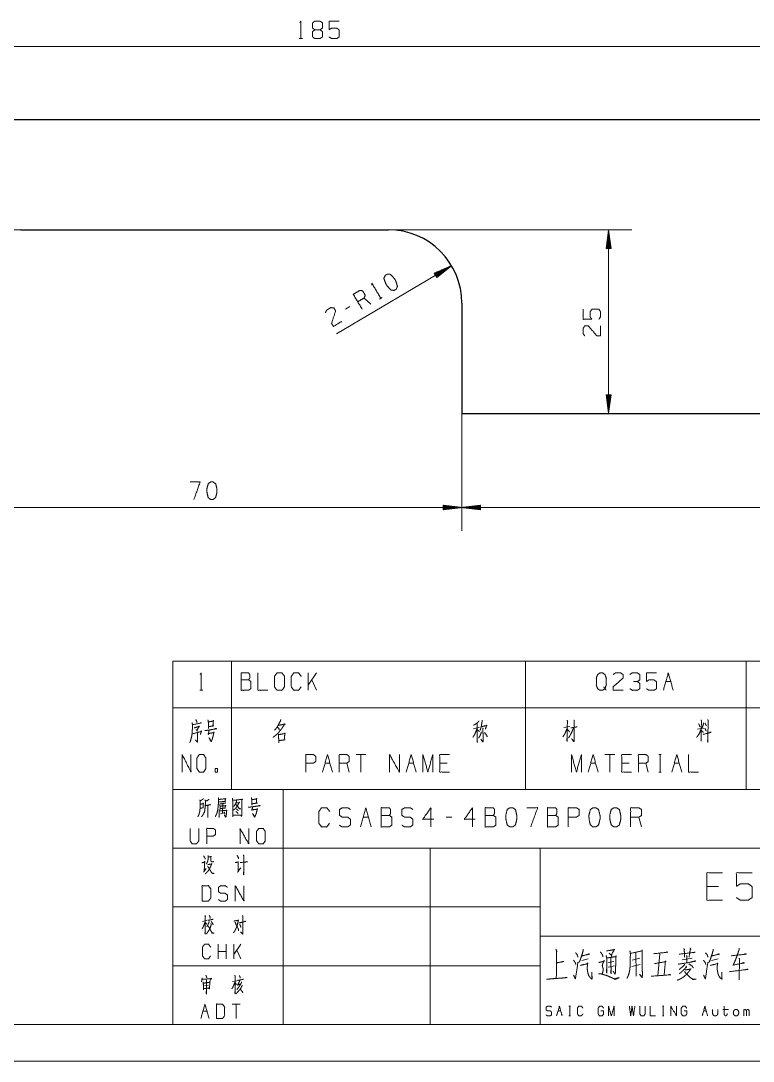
# Model space of a CAD drawing. Header units: millimetres. Extents: x 0 to 420, y 0 to 297.
# Drawn here: x 214.3 to 314, y 0 to 141.6 of the extents above; entities that cross this region are included whole.
import ezdxf

# ---------------------------------------------------------------- set-up
doc = ezdxf.new("R2010")
doc.units = ezdxf.units.MM
doc.layers.add('1', color=7, linetype='Continuous', true_color=0xffffff)

msp = doc.modelspace()

# ---------------------------------------------------------------- linework, layer by layer
at = {"layer": '1', "color": 95, "linetype": 'Continuous', "lineweight": 18}
for p, q in [((252.21, 139.19), (252.63, 139.19)), ((261.93, 103.02), (261.03, 103.88)), ((263.13, 103.73), (263.49, 103.95)), ((259.07, 102.72), (258.49, 102.38)), ((235, 54.46), (243, 54.46)), ((235, 54.46), (235, 48.11)), ((243, 54.46), (243, 48.11)), ((243, 54.46), (283, 54.46)), ((283, 54.46), (283, 48.11)), ((283, 54.46), (313, 54.46)), ((313, 54.46), (313, 48.11)), ((313, 54.46), (338, 54.46)), ((254.57, 52.85), (253.41, 51.2)), ((253.41, 50.48), (253.41, 52.85)), ((254.57, 50.48), (253.9, 51.9)), ((302.09, 51.68), (302.76, 51.68)), ((238.67, 50.48), (239.09, 50.48)), ((235, 48.11), (243, 48.11)), ((235, 48.11), (235, 37)), ((243, 48.11), (243, 37)), ((243, 48.11), (283, 48.11)), ((283, 48.11), (283, 37)), ((283, 48.11), (313, 48.11)), ((313, 48.11), (313, 37)), ((313, 48.11), (338, 48.11)), ((275.91, 45.23), (276.73, 45.45)), ((288.21, 45.4), (289.01, 45.55)), ((306.41, 45.2), (307.27, 45.33)), ((261.28, 41.74), (259.94, 41.74)), ((260.61, 41.74), (260.61, 39.36)), ((295.14, 41.74), (293.8, 41.74)), ((294.47, 41.74), (294.47, 39.36)), ((301.12, 41.74), (301.46, 41.74)), ((301.3, 41.74), (301.3, 39.36)), ((255.72, 40.56), (256.39, 40.56)), ((259, 39.36), (258.67, 40.56)), ((267.1, 40.56), (267.77, 40.56)), ((272.33, 40.56), (271.32, 40.56)), ((291.86, 40.56), (292.53, 40.56)), ((297.08, 40.56), (296.08, 40.56)), ((299.7, 39.36), (299.36, 40.56)), ((303.24, 40.56), (303.91, 40.56)), ((301.12, 39.36), (301.46, 39.36)), ((235, 37), (243, 37)), ((243, 37), (283, 37)), ((283, 37), (313, 37)), ((313, 37), (338, 37)), ((241.79, 35.05), (241.78, 33.74)), ((241.5, 33.66), (242.04, 33.81)), ((260.9, 33.21), (261.64, 33.21)), ((272.95, 33.21), (272.21, 33.21)), ((298.78, 31.88), (298.41, 33.21)), ((309.27, 23.8), (307.68, 23.8)), ((239.62, 19.15), (239.06, 19.01)), ((239.43, 18.9), (239.63, 18.63)), ((241.17, 13.94), (241.17, 15.91)), ((242.28, 13.94), (242.28, 15.91)), ((244.25, 15.91), (243.29, 14.54)), ((243.29, 13.94), (243.29, 15.91)), ((242.28, 14.94), (241.17, 14.94)), ((244.25, 13.94), (243.7, 15.12)), ((301.25, 14.63), (300.98, 11.62)), ((290.64, 13.69), (291.54, 13.94)), ((294.25, 13.42), (295.03, 13.59)), ((294.25, 12.8), (295.08, 13)), ((297.47, 12.9), (298.59, 13.18)), ((298.54, 14.01), (297.49, 13.73)), ((304.3, 13.8), (305.66, 14.04)), ((308.32, 13.69), (309.22, 13.94)), ((239.32, 10.28), (239.85, 10.36)), ((243.7, 10.96), (243.12, 10.84)), ((243.49, 10.67), (243.68, 10.43)), ((244.18, 7.77), (243.07, 7.77)), ((243.62, 7.77), (243.62, 5.8)), ((288.91, 7.48), (289.1, 7.48)), ((289.01, 7.48), (289.01, 6.17)), ((301.64, 7.48), (301.83, 7.48)), ((301.74, 7.48), (301.74, 6.17)), ((239.1, 6.79), (239.66, 6.79)), ((287.41, 6.84), (287.78, 6.84)), ((288.91, 6.17), (289.1, 6.17)), ((301.64, 6.17), (301.83, 6.17)), ((307.21, 6.84), (307.58, 6.84)), ((309.85, 7.04), (310.59, 7.04)), ((312.68, 6.17), (312.68, 7.04))]:
    msp.add_line(p, q, dxfattribs=at)
at = {"layer": '1', "color": 13, "linetype": 'Continuous', "lineweight": 18}
for p, q in [((347.33, 138.1), (162.33, 138.1)), ((264.33, 113.17), (297.47, 113.17)), ((294.29, 113.17), (293.96, 110.63)), ((294.17, 110.63), (294.17, 112.21)), ((294.22, 110.63), (294.22, 112.59)), ((294.27, 110.63), (294.27, 112.98)), ((294.63, 110.63), (294.29, 113.17)), ((294.29, 113.17), (294.29, 88.17)), ((294.32, 110.63), (294.32, 112.98)), ((294.37, 110.63), (294.37, 112.59)), ((294.42, 110.63), (294.42, 112.21)), ((293.96, 110.63), (293.96, 110.67)), ((293.96, 110.63), (293.96, 110.67)), ((293.96, 110.63), (294.63, 110.63)), ((294.01, 110.63), (294.01, 111.05)), ((294.07, 110.63), (294.07, 111.44)), ((294.12, 110.63), (294.12, 111.82)), ((294.47, 110.63), (294.47, 111.82)), ((294.52, 110.63), (294.52, 111.44)), ((294.57, 110.63), (294.57, 111.05)), ((294.62, 110.63), (294.62, 110.67)), ((294.62, 110.63), (294.62, 110.67)), ((272.93, 108.27), (257.26, 98.99)), ((272.93, 108.27), (270.57, 107.26)), ((270.65, 107.13), (271.68, 107.74)), ((270.68, 107.09), (272.03, 107.89)), ((270.71, 107.04), (272.39, 108.04)), ((270.73, 107), (272.75, 108.2)), ((270.76, 106.95), (272.78, 108.15)), ((270.78, 106.91), (272.47, 107.91)), ((270.81, 106.87), (272.16, 107.67)), ((270.91, 106.69), (272.93, 108.27)), ((270.57, 107.26), (270.91, 106.69)), ((270.58, 107.26), (270.6, 107.28)), ((270.58, 107.26), (270.6, 107.28)), ((270.6, 107.22), (270.96, 107.43)), ((270.63, 107.17), (271.32, 107.58)), ((270.83, 106.82), (271.86, 107.43)), ((270.86, 106.78), (271.55, 107.19)), ((270.89, 106.74), (271.25, 106.95)), ((270.91, 106.69), (270.94, 106.71)), ((270.91, 106.69), (270.94, 106.71)), ((293.96, 90.71), (293.96, 90.68)), ((293.96, 90.71), (293.96, 90.68)), ((293.96, 90.71), (294.29, 88.17)), ((294.63, 90.71), (293.96, 90.71)), ((294.01, 90.71), (294.01, 90.3)), ((294.07, 90.71), (294.07, 89.91)), ((294.12, 90.71), (294.12, 89.52)), ((294.17, 90.71), (294.17, 89.14)), ((294.22, 90.71), (294.22, 88.75)), ((294.27, 90.71), (294.27, 88.37)), ((294.29, 88.17), (294.63, 90.71)), ((294.32, 90.71), (294.32, 88.37)), ((294.37, 90.71), (294.37, 88.75)), ((294.42, 90.71), (294.42, 89.14)), ((294.47, 90.71), (294.47, 89.52)), ((294.52, 90.71), (294.52, 89.91)), ((294.57, 90.71), (294.57, 90.3)), ((294.62, 90.71), (294.62, 90.68)), ((294.62, 90.71), (294.62, 90.68)), ((274.33, 88.17), (274.33, 72.19)), ((274.33, 88.17), (274.33, 72.19)), ((274.33, 75.37), (204.33, 75.37)), ((271.79, 75.7), (271.82, 75.7)), ((271.79, 75.7), (271.82, 75.7)), ((271.79, 75.7), (271.79, 75.03)), ((274.33, 75.37), (271.79, 75.7)), ((271.79, 75.65), (272.2, 75.65)), ((271.79, 75.6), (272.59, 75.6)), ((271.79, 75.55), (272.98, 75.55)), ((271.79, 75.5), (273.36, 75.5)), ((271.79, 75.45), (273.75, 75.45)), ((271.79, 75.39), (274.13, 75.39)), ((271.79, 75.03), (274.33, 75.37)), ((271.79, 75.34), (274.13, 75.34)), ((271.79, 75.29), (273.75, 75.29)), ((271.79, 75.24), (273.36, 75.24)), ((271.79, 75.19), (272.98, 75.19)), ((271.79, 75.14), (272.59, 75.14)), ((271.79, 75.09), (272.2, 75.09)), ((276.87, 75.7), (274.33, 75.37)), ((274.33, 75.37), (276.87, 75.03)), ((362.33, 75.37), (274.33, 75.37)), ((276.87, 75.39), (274.52, 75.39)), ((276.87, 75.34), (274.52, 75.34)), ((276.87, 75.45), (274.91, 75.45)), ((276.87, 75.29), (274.91, 75.29)), ((276.87, 75.5), (275.29, 75.5)), ((276.87, 75.24), (275.29, 75.24)), ((276.87, 75.55), (275.68, 75.55)), ((276.87, 75.19), (275.68, 75.19)), ((276.87, 75.6), (276.06, 75.6)), ((276.87, 75.14), (276.06, 75.14)), ((276.87, 75.65), (276.45, 75.65)), ((276.87, 75.09), (276.45, 75.09)), ((276.87, 75.7), (276.83, 75.7)), ((276.87, 75.7), (276.83, 75.7)), ((276.87, 75.03), (276.87, 75.7)), ((271.79, 75.04), (271.82, 75.04)), ((271.79, 75.04), (271.82, 75.04)), ((276.87, 75.04), (276.83, 75.04)), ((276.87, 75.04), (276.83, 75.04))]:
    msp.add_line(p, q, dxfattribs=at)
at = {"layer": '1', "color": 30, "linetype": 'Continuous', "lineweight": 25}
for p, q in [((149.88, 128.17), (362.33, 128.17)), ((214.33, 113.17), (264.33, 113.17)), ((274.33, 103.17), (274.33, 88.17)), ((274.33, 88.17), (362.33, 88.17))]:
    msp.add_line(p, q, dxfattribs=at)
at = {"layer": '1', "color": 132, "linetype": 'Continuous', "lineweight": 18}
for p, q in [((235, 37), (235, 5)), ((235, 37), (415, 37)), ((250, 37), (250, 5)), ((235, 29), (415, 29)), ((270, 29), (270, 5)), ((285, 29), (285, 5)), ((235, 21), (285, 21)), ((285, 17), (394, 17)), ((235, 13), (285, 13)), ((25, 5), (415, 5)), ((235, 5), (415, 5)), ((0, 0), (420, 0))]:
    msp.add_line(p, q, dxfattribs=at)
at = {"layer": '1', "color": 30, "linetype": 'Continuous', "lineweight": 25}
for centre, start, end in [((214.33, 103.17), 90, 180), ((264.33, 103.17), 0, 90)]:
    msp.add_arc(centre, 10, start, end, dxfattribs=at)
at = {"layer": '1', "color": 95, "linetype": 'Continuous', "lineweight": 18}
for points, knots in [([(252.28, 141.37), (252.42, 141.57), (252.42, 139.19)], [0, 0, 0.09349, 1, 1]), ([(254.34, 140.39), (254.02, 140.62), (254.02, 141.34), (254.34, 141.57), (255.03, 141.57), (255.37, 141.34), (255.37, 140.62), (255.03, 140.39), (254.34, 140.39), (254.01, 140.14), (254.01, 139.44), (254.34, 139.19), (255.03, 139.19), (255.37, 139.42), (255.37, 140.14), (255.03, 140.39)], [0, 0, 0.047573, 0.136085, 0.183657, 0.267813, 0.317164, 0.405676, 0.455028, 0.539184, 0.590295, 0.675755, 0.726867, 0.811023, 0.860374, 0.948887, 1, 1]), ([(256.28, 139.42), (256.62, 139.19), (257.31, 139.19), (257.64, 139.42), (257.64, 140.37), (257.31, 140.62), (256.62, 140.62), (256.28, 140.39), (256.28, 141.57), (257.64, 141.57)], [0, 0, 0.062226, 0.168344, 0.230571, 0.376816, 0.441264, 0.547382, 0.609609, 0.790491, 1, 1]), ([(265.41, 105.08), (265.57, 105.47), (265.36, 106.16), (265.12, 106.57), (264.6, 107.1), (264.2, 107.13), (263.91, 106.96), (263.73, 106.59), (263.95, 105.88), (264.21, 105.48), (264.7, 104.96), (265.12, 104.91), (265.41, 105.08)], [0, 0, 0.067526, 0.183972, 0.260586, 0.380943, 0.446142, 0.500307, 0.565505, 0.685865, 0.76253, 0.87831, 0.945837, 1, 1]), ([(260.78, 102.34), (259.56, 104.38), (260.43, 104.9), (260.83, 104.87), (261.2, 104.25), (261.03, 103.88), (260.16, 103.37)], [0, 0, 0.40095, 0.571035, 0.639278, 0.761674, 0.829915, 1, 1]), ([(262.08, 105.64), (262.1, 105.89), (263.31, 103.84)], [0, 0, 0.093488, 1, 1]), ([(255.76, 101.87), (255.92, 102.22), (256.51, 102.57), (256.92, 102.55), (257.16, 102.14), (256.6, 100.42), (256.86, 100.02), (258.01, 100.7)], [0, 0, 0.069693, 0.192977, 0.265274, 0.350225, 0.674739, 0.759751, 1, 1]), ([(292.98, 100.99), (293.2, 101.33), (293.2, 102.02), (292.98, 102.35), (292.03, 102.35), (291.78, 102.02), (291.78, 101.33), (292, 100.99), (290.83, 100.99), (290.83, 102.35)], [0, 0, 0.062228, 0.168343, 0.230571, 0.376815, 0.441266, 0.547381, 0.609609, 0.79049, 1, 1]), ([(291.05, 98.73), (290.83, 99.05), (290.83, 99.74), (291.05, 100.08), (291.53, 100.08), (292.73, 98.71), (293.2, 98.73), (293.2, 100.08)], [0, 0, 0.069692, 0.192978, 0.265274, 0.350228, 0.674739, 0.759752, 1, 1]), ([(237.88, 76.46), (238.73, 78.84), (237.39, 78.84)], [0, 0, 0.652471, 1, 1]), ([(240.49, 76.46), (240.83, 76.71), (241.01, 77.41), (241.01, 77.89), (240.83, 78.61), (240.49, 78.84), (240.16, 78.84), (239.82, 78.61), (239.64, 77.89), (239.66, 77.41), (239.82, 76.71), (240.16, 76.46), (240.49, 76.46)], [0, 0, 0.067524, 0.18397, 0.260583, 0.380943, 0.446139, 0.500306, 0.565503, 0.685862, 0.762528, 0.878309, 0.945833, 1, 1]), ([(238.74, 52.65), (238.88, 52.85), (238.88, 50.48)], [0, 0, 0.093491, 1, 1]), ([(244.3, 51.9), (244.3, 52.85), (245.31, 52.85), (245.47, 52.63), (245.47, 52.15), (245.31, 51.9), (244.3, 51.9), (244.3, 50.48), (245.29, 50.48), (245.62, 50.7), (245.62, 51.68), (245.31, 51.9)], [0, 0, 0.115917, 0.238846, 0.272468, 0.330427, 0.366584, 0.489512, 0.663388, 0.78416, 0.833484, 0.952452, 1, 1]), ([(246.58, 52.85), (246.58, 50.48), (247.92, 50.48)], [0, 0, 0.638733, 1, 1]), ([(249.19, 50.48), (249.86, 50.48), (250.2, 50.95), (250.2, 52.38), (249.86, 52.85), (249.19, 52.85), (248.83, 52.38), (248.83, 50.95), (249.19, 50.48)], [0, 0, 0.102684, 0.191619, 0.409477, 0.498411, 0.601095, 0.691619, 0.909477, 1, 1]), ([(252.45, 50.95), (252.12, 50.48), (251.46, 50.48), (251.13, 50.95), (251.13, 52.38), (251.46, 52.85), (252.14, 52.85), (252.47, 52.38)], [0, 0, 0.11457, 0.243368, 0.357935, 0.638584, 0.753151, 0.88543, 1, 1]), ([(293.65, 50.95), (293.81, 50.7), (293.48, 50.48), (293.14, 50.48), (292.8, 50.7), (292.63, 51.18), (292.63, 52.15), (292.8, 52.63), (293.14, 52.85), (293.48, 52.85), (293.81, 52.63), (293.99, 52.15), (293.99, 51.2), (293.81, 50.7), (293.99, 50.48)], [0, 0, 0.043279, 0.102317, 0.151367, 0.210407, 0.284429, 0.426831, 0.500853, 0.559894, 0.608944, 0.667982, 0.742004, 0.880755, 0.958211, 1, 1]), ([(294.92, 52.63), (295.24, 52.85), (295.93, 52.85), (296.27, 52.63), (296.27, 52.15), (294.9, 50.95), (294.92, 50.48), (296.27, 50.48)], [0, 0, 0.069691, 0.192979, 0.265274, 0.350227, 0.674741, 0.759752, 1, 1]), ([(298.21, 51.68), (298.54, 51.9), (298.54, 52.63), (298.21, 52.85), (297.52, 52.85), (297.18, 52.63)], [0, 0, 0.153872, 0.429851, 0.583723, 0.846122, 1, 1]), ([(299.46, 50.7), (299.79, 50.48), (300.48, 50.48), (300.82, 50.7), (300.82, 51.65), (300.48, 51.9), (299.79, 51.9), (299.46, 51.68), (299.46, 52.85), (300.82, 52.85)], [0, 0, 0.062229, 0.168345, 0.230571, 0.376816, 0.441264, 0.547379, 0.609609, 0.79049, 1, 1]), ([(297.2, 50.7), (297.52, 50.48), (298.21, 50.48), (298.54, 50.7), (298.54, 51.43), (298.21, 51.68), (297.69, 51.68)], [0, 0, 0.124123, 0.34369, 0.472445, 0.703376, 0.836727, 1, 1]), ([(237.64, 46.1), (237.67, 45.8), (237.67, 45.4), (237.66, 45.05), (237.63, 44.58), (237.58, 44.23), (237.45, 43.73), (237.39, 43.53), (237.34, 43.4)], [0, 0, 0.110092, 0.256085, 0.383957, 0.5577, 0.686593, 0.874746, 0.95125, 1, 1]), ([(237.69, 45.8), (238.9, 46.05), (238.83, 46.08), (238.69, 46)], [0, 0, 0.844337, 0.890571, 1, 1]), ([(237.91, 45.37), (238.63, 45.58), (238.63, 45.62), (238.28, 45.02), (238.33, 44.93), (238.18, 45.15)], [0, 0, 0.399217, 0.42587, 0.794862, 0.853779, 1, 1]), ([(238.13, 46.5), (238.24, 46.3), (238.28, 46.2), (238.3, 46.1)], [0, 0, 0.518666, 0.769903, 1, 1]), ([(239.78, 46.47), (239.84, 46.18), (239.84, 45.3), (239.84, 45.53), (240.59, 45.65), (240.47, 45.65), (240.5, 46.28), (240.51, 46.38), (240.54, 46.3), (240.43, 46.28), (239.84, 46.18)], [0, 0, 0.080215, 0.309219, 0.368106, 0.567901, 0.600755, 0.764536, 0.791028, 0.812305, 0.841788, 1, 1]), ([(249.44, 45.75), (249.5, 45.73), (250.29, 45.9), (250.24, 45.95), (250.1, 45.7), (249.94, 45.43), (249.78, 45.2), (249.6, 44.98), (249.41, 44.75), (249.2, 44.52), (248.97, 44.33), (248.79, 44.2), (248.65, 44.08)], [0, 0, 0.0171, 0.254607, 0.275861, 0.359626, 0.452276, 0.532639, 0.616084, 0.702807, 0.792986, 0.881826, 0.944957, 1, 1]), ([(249.69, 46.53), (249.67, 46.35), (249.46, 45.95), (249.34, 45.7), (249.2, 45.48), (249.02, 45.23), (248.84, 45.05)], [0, 0, 0.101776, 0.36375, 0.525156, 0.678923, 0.856077, 1, 1]), ([(249.25, 45.48), (249.28, 45.45), (249.48, 45.23), (249.5, 45.1), (249.43, 45.28)], [0, 0, 0.066034, 0.519579, 0.712126, 1, 1]), ([(276.41, 45.33), (276.3, 45), (276.18, 44.73), (276.07, 44.45), (275.97, 44.3), (275.84, 44.1)], [0, 0, 0.251918, 0.474135, 0.691328, 0.826704, 1, 1]), ([(276.66, 46.33), (276.62, 46.22), (276.39, 46.03), (276.14, 45.85), (275.93, 45.75)], [0, 0, 0.111855, 0.433099, 0.752711, 1, 1]), ([(276.41, 45.95), (276.43, 43.98), (276.44, 43.42), (276.41, 43.53), (276.43, 43.75)], [0, 0, 0.691282, 0.883884, 0.921007, 1, 1]), ([(277.11, 46.43), (277.1, 46.3), (277.01, 45.78), (276.94, 45.43), (276.81, 45)], [0, 0, 0.086568, 0.451631, 0.696475, 1, 1]), ([(277.15, 45.35), (277.24, 45.23), (277.2, 45.25), (277.22, 43.92), (277.22, 43.6), (277.2, 43.42), (276.92, 43.83), (277.2, 43.48)], [0, 0, 0.051678, 0.066292, 0.513632, 0.623346, 0.682724, 0.848097, 1, 1]), ([(276.97, 45.53), (277.77, 45.7), (277.7, 45.73), (277.54, 45.18)], [0, 0, 0.557068, 0.608359, 1, 1]), ([(288.69, 45.33), (288.51, 44.95), (288.37, 44.6), (288.23, 44.38), (288.07, 44.13)], [0, 0, 0.306151, 0.584923, 0.781175, 1, 1]), ([(288.67, 46.4), (288.69, 46.28), (288.65, 43.55), (288.62, 43.7), (288.67, 44.18)], [0, 0, 0.03624, 0.818558, 0.862798, 1, 1]), ([(289.52, 45.35), (289.38, 45), (289.2, 44.6), (289.04, 44.33), (288.94, 44.13), (288.83, 44)], [0, 0, 0.247885, 0.535064, 0.743693, 0.892347, 1, 1]), ([(289.15, 45.37), (290.01, 45.5), (289.96, 45.53), (289.86, 45.48)], [0, 0, 0.832664, 0.888443, 1, 1]), ([(289.59, 46.43), (289.61, 46.3), (289.61, 43.67), (289.59, 43.53), (289.57, 43.48), (289.27, 43.9), (289.57, 43.53)], [0, 0, 0.03191, 0.695404, 0.733579, 0.746984, 0.878542, 1, 1]), ([(306.55, 45.93), (306.67, 45.7), (306.69, 45.6), (306.69, 45.5)], [0, 0, 0.560245, 0.781808, 1, 1]), ([(306.88, 46.47), (306.92, 46.33), (306.9, 43.58), (306.87, 43.73), (306.9, 44.03)], [0, 0, 0.04586, 0.864244, 0.910105, 1, 1]), ([(307.22, 46.05), (307.22, 45.93), (306.99, 45.28)], [0, 0, 0.153484, 1, 1]), ([(307.38, 45.35), (307.48, 45.18), (307.54, 45.05), (307.56, 44.93)], [0, 0, 0.438509, 0.729472, 1, 1]), ([(307.41, 46), (307.56, 45.75), (307.57, 45.65)], [0, 0, 0.738795, 1, 1]), ([(307.8, 46.5), (307.84, 46.33), (307.8, 43.4), (307.77, 43.63), (307.8, 43.92)], [0, 0, 0.049134, 0.854185, 0.916866, 1, 1]), ([(237.77, 44.58), (238.91, 44.9), (238.9, 44.98), (238.77, 44.45)], [0, 0, 0.658858, 0.701264, 1, 1]), ([(238.35, 44.73), (238.36, 43.8), (238.36, 43.53), (238.35, 43.4), (238.07, 43.75), (238.33, 43.45)], [0, 0, 0.42491, 0.551214, 0.609076, 0.815631, 1, 1]), ([(239.35, 45.02), (239.56, 45.02), (239.96, 45.08), (240.97, 45.25), (240.86, 45.28), (240.7, 45.23)], [0, 0, 0.106701, 0.321702, 0.85493, 0.913855, 1, 1]), ([(239.95, 45.08), (239.84, 44.48), (239.81, 44.58), (240.64, 44.73), (240.59, 44.83), (240.59, 44.73), (240.5, 44.3), (240.43, 44.03), (240.36, 43.8), (240.29, 43.63), (240.25, 43.5), (240.22, 43.48), (239.93, 44.05), (240.23, 43.53)], [0, 0, 0.140876, 0.165081, 0.360229, 0.385754, 0.40885, 0.509385, 0.574531, 0.629565, 0.672502, 0.70335, 0.712616, 0.860567, 1, 1]), ([(249.34, 44.58), (249.37, 44.5), (249.41, 43.88), (249.43, 43.8), (249.43, 43.35), (249.41, 43.55), (249.41, 43.63), (250.27, 43.75), (250.17, 43.75), (250.26, 44.68), (250.29, 44.63), (250.24, 44.6), (249.39, 44.45)], [0, 0, 0.018828, 0.160989, 0.178489, 0.280681, 0.326276, 0.343309, 0.542028, 0.566109, 0.777127, 0.791032, 0.804344, 1, 1]), ([(276.43, 45.15), (276.66, 44.95), (276.71, 44.85)], [0, 0, 0.729081, 1, 1]), ([(276.99, 44.83), (276.97, 44.7), (276.78, 44.25), (276.58, 43.95)], [0, 0, 0.129621, 0.63294, 1, 1]), ([(277.4, 44.75), (277.72, 44.35), (277.77, 44.15)], [0, 0, 0.711824, 1, 1]), ([(288.71, 45.18), (288.95, 44.88), (288.97, 44.77)], [0, 0, 0.792937, 1, 1]), ([(306.87, 45.18), (306.72, 44.77), (306.57, 44.48), (306.42, 44.27), (306.28, 44.1)], [0, 0, 0.34388, 0.619111, 0.817638, 1, 1]), ([(306.9, 45.05), (307.13, 44.83), (307.18, 44.75)], [0, 0, 0.777846, 1, 1]), ([(307.15, 44.48), (308.23, 44.77), (308.16, 44.8), (308.03, 44.73)], [0, 0, 0.835919, 0.891927, 1, 1]), ([(236.28, 39.36), (236.28, 41.74), (237.47, 39.36), (237.47, 41.74)], [0, 0, 0.320621, 0.679379, 1, 1]), ([(238.6, 39.36), (239.2, 39.36), (239.5, 39.84), (239.5, 41.26), (239.2, 41.74), (238.6, 41.74), (238.29, 41.26), (238.29, 39.84), (238.6, 39.36)], [0, 0, 0.094594, 0.183574, 0.409674, 0.498654, 0.593248, 0.683574, 0.909674, 1, 1]), ([(253.11, 39.36), (253.11, 41.74), (254.11, 41.74), (254.45, 41.51), (254.45, 40.79), (254.1, 40.56), (253.11, 40.56)], [0, 0, 0.401146, 0.571314, 0.639588, 0.762043, 0.832817, 1, 1]), ([(257.66, 39.36), (257.66, 41.74), (258.67, 41.74), (259, 41.51), (259, 40.79), (258.67, 40.56), (257.66, 40.56)], [0, 0, 0.400952, 0.571034, 0.639278, 0.761674, 0.829918, 1, 1]), ([(264.49, 39.36), (264.49, 41.74), (265.83, 39.36), (265.83, 41.74)], [0, 0, 0.317574, 0.682426, 1, 1]), ([(269.04, 39.36), (269.04, 41.74), (269.71, 39.36), (270.38, 41.74), (270.38, 39.36)], [0, 0, 0.245192, 0.5, 0.754808, 1, 1]), ([(272.66, 39.36), (271.32, 39.36), (271.32, 41.74), (272.66, 41.74)], [0, 0, 0.26539, 0.73461, 1, 1]), ([(289.25, 39.36), (289.25, 41.74), (289.92, 39.36), (290.59, 41.74), (290.59, 39.36)], [0, 0, 0.245192, 0.5, 0.754808, 1, 1]), ([(297.42, 39.36), (296.08, 39.36), (296.08, 41.74), (297.42, 41.74)], [0, 0, 0.26539, 0.73461, 1, 1]), ([(298.35, 39.36), (298.35, 41.74), (299.36, 41.74), (299.7, 41.51), (299.7, 40.79), (299.36, 40.56), (298.35, 40.56)], [0, 0, 0.400952, 0.571034, 0.639278, 0.761674, 0.829918, 1, 1]), ([(305.18, 41.74), (305.18, 39.36), (306.53, 39.36)], [0, 0, 0.638733, 1, 1]), ([(240.77, 39.36), (241.07, 39.36), (241.07, 39.84), (240.77, 39.84), (240.77, 39.36)], [0, 0, 0.192791, 0.5, 0.692791, 1, 1]), ([(239.2, 35.73), (239.14, 35.69), (238.72, 35.4), (238.69, 35.58), (238.73, 35.4), (238.73, 34.83), (238.72, 34.47), (238.7, 34.23), (238.67, 33.99), (238.62, 33.77), (238.56, 33.55), (238.48, 33.39), (238.42, 33.26)], [0, 0, 0.024363, 0.186803, 0.243942, 0.302154, 0.485023, 0.597668, 0.675195, 0.753199, 0.825098, 0.898191, 0.953346, 1, 1]), ([(239.94, 35.64), (239.69, 35.47), (239.45, 35.4), (239.42, 35.58), (239.45, 35.31), (239.44, 35.05), (239.42, 34.76), (239.4, 34.52), (239.37, 34.3), (239.34, 34.05), (239.3, 33.88), (239.22, 33.74), (239.14, 33.59), (239.06, 33.46), (238.98, 33.35), (238.9, 33.26)], [0, 0, 0.096323, 0.172941, 0.229419, 0.31342, 0.396988, 0.487497, 0.564126, 0.634338, 0.711439, 0.768976, 0.817389, 0.871907, 0.92032, 0.962889, 1, 1]), ([(241.2, 35.84), (241.21, 35.64), (241.21, 35.29), (241.2, 34.96), (241.18, 34.74), (241.15, 34.45), (241.11, 34.21), (241.06, 33.94), (241, 33.74), (240.92, 33.55), (240.79, 33.3)], [0, 0, 0.076501, 0.212087, 0.339339, 0.424292, 0.535104, 0.630036, 0.733301, 0.813244, 0.895184, 1, 1]), ([(241.25, 35.62), (242.21, 35.73), (242.17, 35.78), (242.12, 35.38), (242.2, 35.38), (241.23, 35.27)], [0, 0, 0.39108, 0.416924, 0.577585, 0.60892, 1, 1]), ([(243.12, 35.8), (243.15, 35.51), (243.18, 33.24), (243.17, 33.48), (244.27, 33.48), (244.2, 33.5), (244.04, 33.48)], [0, 0, 0.069512, 0.617083, 0.675676, 0.942511, 0.962039, 1, 1]), ([(243.17, 35.51), (244.48, 35.64), (244.43, 35.71), (244.4, 35.51), (244.38, 33.52), (244.37, 33.3), (244.26, 33.48)], [0, 0, 0.32813, 0.348326, 0.398409, 0.893176, 0.948286, 1, 1]), ([(243.68, 35.49), (243.68, 35.38), (243.54, 35.05), (243.37, 34.78), (243.29, 34.67)], [0, 0, 0.119857, 0.510439, 0.853216, 1, 1]), ([(245.69, 35.86), (245.76, 35.6), (245.76, 34.83), (245.76, 35.03), (246.51, 35.14), (246.38, 35.14), (246.41, 35.69), (246.43, 35.78), (246.46, 35.71), (246.35, 35.69), (245.76, 35.6)], [0, 0, 0.076615, 0.294118, 0.350048, 0.563217, 0.598361, 0.753969, 0.779212, 0.799823, 0.831203, 1, 1]), ([(238.76, 34.41), (238.8, 34.43), (239.15, 34.5), (239.11, 34.47), (239.15, 35.16), (239.19, 35.07), (238.75, 34.96)], [0, 0, 0.022681, 0.239273, 0.269981, 0.676983, 0.732557, 1, 1]), ([(239.44, 34.78), (240.14, 34.92), (240.09, 34.94), (240.01, 34.89)], [0, 0, 0.834819, 0.895271, 1, 1]), ([(239.79, 34.83), (239.79, 33.19), (239.78, 33.3), (239.79, 33.48)], [0, 0, 0.849785, 0.907773, 1, 1]), ([(241.29, 34.23), (241.31, 34.03), (241.32, 33.52), (241.31, 33.19), (241.29, 33.28), (241.32, 33.5)], [0, 0, 0.147471, 0.523365, 0.768668, 0.835023, 1, 1]), ([(241.32, 34.05), (242.39, 34.16), (242.35, 34.23), (242.34, 34.12), (242.29, 33.61), (242.28, 33.41), (242.21, 33.19), (242.01, 33.48), (242.23, 33.26)], [0, 0, 0.374083, 0.399749, 0.43883, 0.61759, 0.687459, 0.767887, 0.891105, 1, 1]), ([(242.2, 35.18), (242.15, 35.14), (241.76, 35.07), (241.54, 35.03), (241.34, 34.98)], [0, 0, 0.07226, 0.516589, 0.766867, 1, 1]), ([(241.42, 34.87), (241.43, 34.72), (241.46, 34.27), (241.45, 34.39), (242.18, 34.45), (242.12, 34.45), (242.17, 34.85), (242.2, 34.78), (241.43, 34.72)], [0, 0, 0.056492, 0.217482, 0.258029, 0.525926, 0.548635, 0.694164, 0.720796, 1, 1]), ([(243.6, 35.16), (243.66, 35.14), (244.1, 35.2), (244.06, 35.27), (243.85, 34.85), (243.7, 34.63), (243.56, 34.45), (243.42, 34.3), (243.26, 34.19)], [0, 0, 0.033928, 0.260451, 0.302015, 0.540804, 0.679359, 0.795007, 0.902031, 1, 1]), ([(243.57, 34.92), (243.62, 34.92), (244.1, 34.34), (244.27, 34.34), (244.1, 34.39), (244.02, 34.43)], [0, 0, 0.037884, 0.645156, 0.784053, 0.927468, 1, 1]), ([(243.59, 33.99), (243.79, 33.83), (243.88, 33.72)], [0, 0, 0.637944, 1, 1]), ([(243.65, 34.36), (243.82, 34.21), (243.9, 34.1)], [0, 0, 0.630834, 1, 1]), ([(245.27, 34.58), (245.48, 34.58), (245.88, 34.63), (246.88, 34.78), (246.77, 34.8), (246.61, 34.76)], [0, 0, 0.107045, 0.322389, 0.855631, 0.914429, 1, 1]), ([(245.87, 34.63), (245.76, 34.1), (245.72, 34.19), (246.55, 34.32), (246.51, 34.41), (246.51, 34.32), (246.41, 33.94), (246.35, 33.7), (246.27, 33.5), (246.21, 33.35), (246.16, 33.24), (246.13, 33.22), (245.85, 33.72), (246.15, 33.26)], [0, 0, 0.136367, 0.159976, 0.371153, 0.396349, 0.418608, 0.516111, 0.579315, 0.633124, 0.675136, 0.705359, 0.714999, 0.861275, 1, 1]), ([(256.33, 32.41), (255.96, 31.88), (255.24, 31.88), (254.87, 32.41), (254.87, 33.98), (255.24, 34.5), (255.98, 34.5), (256.35, 33.98)], [0, 0, 0.114568, 0.243368, 0.357936, 0.638584, 0.753151, 0.885432, 1, 1]), ([(257.68, 32.13), (258.05, 31.88), (258.81, 31.88), (259.18, 32.16), (259.18, 32.93), (258.81, 33.21), (258.07, 33.21), (257.68, 33.45), (257.68, 34.26), (258.07, 34.5), (258.81, 34.5), (259.18, 34.26)], [0, 0, 0.068036, 0.184054, 0.254519, 0.372335, 0.4428, 0.555844, 0.62637, 0.748394, 0.818921, 0.931965, 1, 1]), ([(260.53, 31.88), (261.27, 34.5), (262.01, 31.88)], [0, 0, 0.500001, 1, 1]), ([(263.36, 33.45), (263.36, 34.5), (264.47, 34.5), (264.64, 34.26), (264.64, 33.73), (264.47, 33.45), (263.36, 33.45), (263.36, 31.88), (264.45, 31.88), (264.82, 32.13), (264.82, 33.21), (264.47, 33.45)], [0, 0, 0.115917, 0.238847, 0.272469, 0.330428, 0.366584, 0.489513, 0.663389, 0.784162, 0.833485, 0.952453, 1, 1]), ([(266.17, 32.13), (266.54, 31.88), (267.3, 31.88), (267.67, 32.16), (267.67, 32.93), (267.3, 33.21), (266.56, 33.21), (266.17, 33.45), (266.17, 34.26), (266.56, 34.5), (267.3, 34.5), (267.67, 34.26)], [0, 0, 0.068038, 0.184056, 0.254519, 0.372335, 0.442799, 0.555842, 0.62637, 0.748394, 0.818922, 0.931965, 1, 1]), ([(270.5, 32.93), (269.01, 32.93), (270.13, 34.5), (270.13, 31.88)], [0, 0, 0.24587, 0.565295, 1, 1]), ([(276.15, 32.93), (274.67, 32.93), (275.78, 34.5), (275.78, 31.88)], [0, 0, 0.24587, 0.565295, 1, 1]), ([(277.5, 33.45), (277.5, 34.5), (278.61, 34.5), (278.79, 34.26), (278.79, 33.73), (278.61, 33.45), (277.5, 33.45), (277.5, 31.88), (278.59, 31.88), (278.96, 32.13), (278.96, 33.21), (278.61, 33.45)], [0, 0, 0.115917, 0.238847, 0.272469, 0.330428, 0.366584, 0.489513, 0.663389, 0.784162, 0.833485, 0.952453, 1, 1]), ([(281.25, 31.88), (281.62, 32.16), (281.81, 32.93), (281.81, 33.45), (281.62, 34.26), (281.25, 34.5), (280.87, 34.5), (280.5, 34.26), (280.31, 33.45), (280.33, 32.93), (280.5, 32.16), (280.87, 31.88), (281.25, 31.88)], [0, 0, 0.067528, 0.183973, 0.260585, 0.380944, 0.446144, 0.500308, 0.565506, 0.685865, 0.76253, 0.878311, 0.945836, 1, 1]), ([(283.7, 31.88), (284.64, 34.5), (283.16, 34.5)], [0, 0, 0.652472, 1, 1]), ([(285.99, 33.45), (285.99, 34.5), (287.1, 34.5), (287.27, 34.26), (287.27, 33.73), (287.1, 33.45), (285.99, 33.45), (285.99, 31.88), (287.08, 31.88), (287.45, 32.13), (287.45, 33.21), (287.1, 33.45)], [0, 0, 0.115916, 0.238847, 0.272469, 0.330428, 0.366584, 0.489514, 0.663389, 0.784163, 0.833486, 0.952453, 1, 1]), ([(288.81, 31.88), (288.81, 34.5), (289.93, 34.5), (290.3, 34.26), (290.3, 33.45), (289.91, 33.21), (288.81, 33.21)], [0, 0, 0.401148, 0.571313, 0.639589, 0.762044, 0.83282, 1, 1]), ([(292.56, 31.88), (292.93, 32.16), (293.13, 32.93), (293.13, 33.45), (292.93, 34.26), (292.56, 34.5), (292.19, 34.5), (291.82, 34.26), (291.62, 33.45), (291.64, 32.93), (291.82, 32.16), (292.19, 31.88), (292.56, 31.88)], [0, 0, 0.067525, 0.18397, 0.260582, 0.380941, 0.446139, 0.500306, 0.565503, 0.685862, 0.762527, 0.878308, 0.945833, 1, 1]), ([(295.39, 31.88), (295.76, 32.16), (295.96, 32.93), (295.96, 33.45), (295.76, 34.26), (295.39, 34.5), (295.02, 34.5), (294.65, 34.26), (294.45, 33.45), (294.47, 32.93), (294.65, 32.16), (295.02, 31.88), (295.39, 31.88)], [0, 0, 0.067526, 0.183972, 0.260584, 0.380944, 0.446141, 0.500306, 0.565504, 0.685863, 0.762529, 0.87831, 0.945835, 1, 1]), ([(297.3, 31.88), (297.3, 34.5), (298.41, 34.5), (298.78, 34.26), (298.78, 33.45), (298.41, 33.21), (297.3, 33.21)], [0, 0, 0.40095, 0.571035, 0.639277, 0.761673, 0.829915, 1, 1]), ([(242, 33.94), (242.06, 33.77), (242.09, 33.63)], [0, 0, 0.579215, 1, 1]), ([(237.36, 31.68), (237.36, 30), (237.64, 29.58), (238.23, 29.58), (238.54, 30), (238.54, 31.68)], [0, 0, 0.33715, 0.438599, 0.557782, 0.66285, 1, 1]), ([(239.62, 29.58), (239.62, 31.68), (240.51, 31.68), (240.81, 31.48), (240.81, 30.84), (240.49, 30.64), (239.62, 30.64)], [0, 0, 0.401145, 0.571312, 0.639588, 0.762043, 0.832818, 1, 1]), ([(244.15, 29.58), (244.15, 31.68), (245.33, 29.58), (245.33, 31.68)], [0, 0, 0.317575, 0.682425, 1, 1]), ([(246.71, 29.58), (247.3, 29.58), (247.59, 30), (247.59, 31.26), (247.3, 31.68), (246.71, 31.68), (246.39, 31.26), (246.39, 30), (246.71, 29.58)], [0, 0, 0.102684, 0.19162, 0.409478, 0.498414, 0.601098, 0.69162, 0.909478, 1, 1]), ([(238.96, 27.01), (239.39, 27.1), (239.32, 27.19), (239.31, 27.01), (239.29, 25.84), (239.21, 25.75), (239.54, 26.22)], [0, 0, 0.167422, 0.209474, 0.278414, 0.733408, 0.779231, 1, 1]), ([(239.2, 27.94), (239.39, 27.63), (239.42, 27.5)], [0, 0, 0.726452, 1, 1]), ([(239.75, 26.75), (240.35, 26.86), (240.31, 26.92), (240.17, 26.53), (240.09, 26.35), (240.01, 26.2), (239.89, 26), (239.75, 25.82), (239.6, 25.67), (239.5, 25.55), (239.4, 25.49)], [0, 0, 0.254941, 0.288363, 0.462053, 0.541623, 0.612966, 0.709673, 0.80267, 0.888733, 0.952733, 1, 1]), ([(239.81, 27.98), (239.82, 27.78), (239.82, 27.56), (239.79, 27.37), (239.75, 27.17), (239.68, 27.03), (239.62, 26.92), (239.54, 26.81)], [0, 0, 0.161539, 0.340478, 0.503498, 0.668955, 0.787647, 0.890428, 1, 1]), ([(239.84, 27.81), (240.26, 27.85), (240.23, 27.92), (240.18, 27.74), (240.18, 27.59), (240.18, 27.3), (240.2, 27.23), (240.23, 27.17), (240.29, 27.14), (240.37, 27.12), (240.48, 27.12), (240.54, 27.14), (240.59, 27.19)], [0, 0, 0.256861, 0.301243, 0.412007, 0.505689, 0.679669, 0.720918, 0.765306, 0.805452, 0.854617, 0.920845, 0.960991, 1, 1]), ([(243.51, 27.03), (243.94, 27.12), (243.91, 27.17), (243.88, 25.8), (243.82, 25.71), (244.24, 26.33)], [0, 0, 0.163595, 0.183435, 0.685805, 0.725489, 1, 1]), ([(243.74, 28.03), (243.93, 27.7), (243.96, 27.56)], [0, 0, 0.736529, 1, 1]), ([(244.15, 27.03), (245.16, 27.14), (245.1, 27.17), (244.97, 27.12)], [0, 0, 0.837047, 0.891364, 1, 1]), ([(244.63, 28.09), (244.65, 27.94), (244.65, 25.36), (244.63, 25.53), (244.65, 25.75)], [0, 0, 0.049515, 0.872926, 0.929447, 1, 1]), ([(239.73, 26.55), (239.76, 26.55), (240.34, 25.58), (240.63, 25.55), (240.34, 25.62), (240.26, 25.71)], [0, 0, 0.016597, 0.617583, 0.775731, 0.937327, 1, 1]), ([(309.8, 21.91), (307.68, 21.91), (307.68, 25.65), (309.8, 25.65)], [0, 0, 0.265391, 0.734609, 1, 1]), ([(311.69, 22.26), (312.22, 21.91), (313.3, 21.91), (313.83, 22.26), (313.83, 23.76), (313.3, 24.15), (312.22, 24.15), (311.69, 23.8), (311.69, 25.65), (313.83, 25.65)], [0, 0, 0.062228, 0.168344, 0.230572, 0.376816, 0.441265, 0.547381, 0.609609, 0.79049, 1, 1]), ([(238.98, 21.79), (239.85, 21.79), (240.17, 22.21), (240.17, 23.47), (239.85, 23.89), (238.98, 23.89), (238.98, 21.79)], [0, 0, 0.142136, 0.227161, 0.43179, 0.516816, 0.658952, 1, 1]), ([(241.23, 21.99), (241.52, 21.79), (242.13, 21.79), (242.43, 22.01), (242.43, 22.63), (242.13, 22.85), (241.54, 22.85), (241.23, 23.05), (241.23, 23.69), (241.54, 23.89), (242.13, 23.89), (242.43, 23.69)], [0, 0, 0.068036, 0.184055, 0.254519, 0.372335, 0.4428, 0.555844, 0.62637, 0.748394, 0.81892, 0.931964, 1, 1]), ([(243.51, 21.79), (243.51, 23.89), (244.69, 21.79), (244.69, 23.89)], [0, 0, 0.317575, 0.682425, 1, 1]), ([(239.37, 19.83), (239.44, 19.71), (239.41, 19.75), (239.41, 17.31), (239.38, 17.45), (239.41, 17.66)], [0, 0, 0.048142, 0.065074, 0.880813, 0.930182, 1, 1]), ([(239.97, 19.83), (240.06, 19.65), (240.09, 19.52), (240.09, 19.4)], [0, 0, 0.449924, 0.728677, 1, 1]), ([(244.5, 19.85), (244.53, 19.63), (244.53, 18.05), (244.55, 17.54), (244.53, 17.33), (244.52, 17.29), (244.2, 17.62), (244.52, 17.33)], [0, 0, 0.066217, 0.519982, 0.669307, 0.729162, 0.741827, 0.875056, 1, 1]), ([(239.41, 19.01), (239.32, 18.72), (239.22, 18.47), (239.12, 18.24), (239, 18.03)], [0, 0, 0.285939, 0.539663, 0.775435, 1, 1]), ([(240.2, 18.72), (240.22, 18.55), (240.13, 18.26), (240.04, 18.03), (239.94, 17.85), (239.76, 17.56), (239.66, 17.43), (239.53, 17.31)], [0, 0, 0.103476, 0.291956, 0.443856, 0.576191, 0.787107, 0.887318, 1, 1]), ([(239.94, 19.03), (239.92, 18.86), (239.78, 18.57), (239.68, 18.36), (239.62, 18.28)], [0, 0, 0.201933, 0.596284, 0.876828, 1, 1]), ([(239.75, 19.17), (240.49, 19.32), (240.44, 19.34), (240.36, 19.29)], [0, 0, 0.838754, 0.907252, 1, 1]), ([(239.81, 18.43), (239.85, 18.38), (240.36, 17.43), (240.64, 17.41), (240.38, 17.47), (240.3, 17.56)], [0, 0, 0.033497, 0.633662, 0.788434, 0.938664, 1, 1]), ([(240.22, 19.03), (240.39, 18.8), (240.44, 18.69), (240.49, 18.57)], [0, 0, 0.535199, 0.744449, 1, 1]), ([(243.33, 19.07), (243.98, 19.19), (243.93, 19.25), (243.89, 19.01), (243.83, 18.76), (243.77, 18.49), (243.65, 18.16), (243.52, 17.89), (243.51, 17.85), (243.39, 17.66), (243.25, 17.45)], [0, 0, 0.244428, 0.272774, 0.366789, 0.461906, 0.564547, 0.695473, 0.807142, 0.823507, 0.905515, 1, 1]), ([(243.48, 18.92), (243.87, 18.12), (243.95, 17.89), (243.96, 17.74)], [0, 0, 0.70022, 0.886543, 1, 1]), ([(244.01, 18.84), (244.05, 18.82), (244.9, 19.03), (244.84, 19.05), (244.78, 19.01)], [0, 0, 0.045965, 0.873307, 0.932104, 1, 1]), ([(244.11, 18.65), (244.24, 18.34), (244.25, 18.2)], [0, 0, 0.698424, 1, 1]), ([(240.14, 14.34), (239.87, 13.94), (239.32, 13.94), (239.05, 14.34), (239.05, 15.52), (239.32, 15.91), (239.88, 15.91), (240.16, 15.52)], [0, 0, 0.114569, 0.243366, 0.357935, 0.638584, 0.753153, 0.885431, 1, 1]), ([(287.13, 15.25), (287.27, 14.9), (287.23, 15.01), (287.2, 14.28), (287.2, 12.25), (287.18, 11.28)], [0, 0, 0.088891, 0.116032, 0.287978, 0.770794, 1, 1]), ([(289.81, 14.76), (290.03, 14.49), (290.08, 14.35), (290.13, 14.18)], [0, 0, 0.519919, 0.73571, 1, 1]), ([(290.83, 15.25), (290.83, 15.01), (290.59, 14.25), (290.42, 13.73), (290.25, 13.42)], [0, 0, 0.124612, 0.535976, 0.817159, 1, 1]), ([(290.66, 14.32), (291.71, 14.59), (291.54, 14.59), (291.37, 14.49)], [0, 0, 0.745411, 0.862774, 1, 1]), ([(293.2, 14.87), (293.47, 14.45), (293.54, 14.21)], [0, 0, 0.661595, 1, 1]), ([(293.98, 14.38), (294.05, 14.01), (294.05, 12), (294, 12.25), (294.05, 12.59)], [0, 0, 0.129595, 0.800553, 0.883167, 1, 1]), ([(294, 15.01), (295.13, 15.18), (295.1, 15.25), (294.66, 14.42), (294.37, 14.7), (294.69, 14.38), (294.74, 14.25)], [0, 0, 0.361753, 0.385074, 0.683733, 0.811934, 0.953357, 1, 1]), ([(294.05, 14.04), (294.93, 14.18), (295.35, 14.21), (295.3, 14.35), (295.27, 13.28), (295.25, 12.63), (295.22, 12.07), (295.2, 11.83), (294.91, 12.25)], [0, 0, 0.19844, 0.29133, 0.324006, 0.56283, 0.709269, 0.832622, 0.88681, 1, 1]), ([(297.2, 15.01), (297.27, 14.59), (297.25, 14.18), (297.25, 13.45), (297.22, 12.8), (297.17, 12.42), (297.1, 12.04), (296.98, 11.66), (296.88, 11.45), (296.78, 11.28)], [0, 0, 0.110336, 0.219176, 0.409317, 0.581468, 0.681885, 0.783317, 0.887931, 0.947989, 1, 1]), ([(297.27, 14.66), (298.91, 15.04), (298.86, 15.14), (298.86, 14.63), (298.88, 13.21), (298.88, 12.38), (298.91, 11.87), (298.88, 11.52), (298.88, 11.35), (298.52, 11.83), (298.86, 11.45)], [0, 0, 0.250211, 0.267275, 0.344454, 0.55544, 0.678925, 0.756189, 0.80777, 0.833496, 0.923863, 1, 1]), ([(298, 14.8), (298.05, 12.07), (298.05, 11.59), (298.03, 11.8), (298.05, 12.21)], [0, 0, 0.711345, 0.837386, 0.891777, 1, 1]), ([(300.42, 14.63), (302.34, 14.83), (302.25, 14.87), (302.08, 14.8)], [0, 0, 0.870762, 0.917258, 1, 1]), ([(303.88, 14.56), (306.08, 14.83), (305.95, 14.83), (305.81, 14.76)], [0, 0, 0.886329, 0.935184, 1, 1]), ([(304.54, 15.32), (304.64, 15.18), (304.59, 15.18), (304.64, 14.18)], [0, 0, 0.138589, 0.178592, 1, 1]), ([(304.9, 14.38), (305, 14.28), (304.95, 14.25), (304.93, 13.42)], [0, 0, 0.138047, 0.196037, 1, 1]), ([(305.37, 15.39), (305.51, 15.21), (305.42, 15.28), (305.25, 14.14)], [0, 0, 0.151118, 0.230947, 1, 1]), ([(307.49, 14.76), (307.71, 14.49), (307.76, 14.35), (307.81, 14.18)], [0, 0, 0.519919, 0.73571, 1, 1]), ([(308.51, 15.25), (308.51, 15.01), (308.27, 14.25), (308.1, 13.73), (307.93, 13.42)], [0, 0, 0.124612, 0.535976, 0.817159, 1, 1]), ([(308.34, 14.32), (309.39, 14.59), (309.22, 14.59), (309.05, 14.49)], [0, 0, 0.745418, 0.86277, 1, 1]), ([(310.98, 14.35), (313.05, 14.56), (312.95, 14.63), (312.68, 14.52)], [0, 0, 0.836554, 0.884532, 1, 1]), ([(312.05, 15.39), (312.05, 15.18), (311.73, 14.21), (311.51, 13.66), (311.24, 13.07), (311.2, 13.07), (312.76, 13.38), (312.66, 13.42), (312.44, 13.32)], [0, 0, 0.046524, 0.275032, 0.408545, 0.553501, 0.564465, 0.92219, 0.945453, 1, 1]), ([(287.23, 13.38), (288.2, 13.56), (288.13, 13.59), (287.96, 13.52)], [0, 0, 0.788943, 0.853361, 1, 1]), ([(289.52, 13.76), (289.74, 13.45), (289.79, 13.35), (289.83, 13.18)], [0, 0, 0.564231, 0.734008, 1, 1]), ([(289.52, 11.73), (289.79, 11.21), (290.13, 13.49)], [0, 0, 0.202025, 1, 1]), ([(290.44, 13.04), (291.49, 13.28), (291.44, 13.38), (291.42, 13.14), (291.4, 12.8), (291.4, 12.56), (291.42, 12.28), (291.52, 11.87), (291.59, 11.66), (291.69, 11.52), (291.79, 11.35), (291.91, 11.25), (292.05, 11.18), (292.03, 12.11), (292.01, 11.25)], [0, 0, 0.198341, 0.219427, 0.264158, 0.327895, 0.3724, 0.423461, 0.501845, 0.542306, 0.573453, 0.609975, 0.639452, 0.669269, 0.84099, 1, 1]), ([(292.96, 13.42), (293.74, 13.63), (293.66, 13.69), (293.59, 13.49), (293.47, 13.18), (293.44, 13.04), (293.47, 12.87), (293.54, 12.66), (293.57, 12.42), (293.49, 12.07), (293.44, 11.87)], [0, 0, 0.288064, 0.323943, 0.402265, 0.521269, 0.571261, 0.63341, 0.711732, 0.798322, 0.924133, 1, 1]), ([(294.61, 14.07), (294.61, 13.21), (294.64, 12.38), (294.64, 11.9), (294.59, 12.14), (294.64, 12.56)], [0, 0, 0.304008, 0.595981, 0.766226, 0.853067, 1, 1]), ([(300.56, 13.28), (302.1, 13.56), (302.03, 13.66), (301.86, 11.69)], [0, 0, 0.426351, 0.460965, 1, 1]), ([(303.78, 13.25), (303.86, 13.21), (303.9, 13.21), (305.15, 13.42), (306.15, 13.63), (306.08, 13.66), (305.91, 13.59)], [0, 0, 0.030219, 0.048442, 0.519512, 0.900991, 0.93121, 1, 1]), ([(304.61, 13.21), (304.64, 13.07), (304.59, 13.07), (304.3, 12.8), (303.9, 12.49)], [0, 0, 0.128573, 0.17333, 0.54243, 1, 1]), ([(304.86, 13), (304.9, 12.76), (304.86, 12.8), (304.51, 12.42), (304.22, 12.14), (303.93, 11.9)], [0, 0, 0.154138, 0.191518, 0.510905, 0.762591, 1, 1]), ([(305.22, 13.25), (305.71, 12.9), (305.83, 12.69)], [0, 0, 0.713213, 1, 1]), ([(307.2, 13.76), (307.42, 13.45), (307.47, 13.35), (307.51, 13.18)], [0, 0, 0.564239, 0.734012, 1, 1]), ([(307.2, 11.73), (307.47, 11.21), (307.81, 13.49)], [0, 0, 0.202027, 1, 1]), ([(308.12, 13.04), (309.17, 13.28), (309.12, 13.38), (309.1, 13.14), (309.08, 12.8), (309.08, 12.56), (309.1, 12.28), (309.2, 11.87), (309.27, 11.66), (309.37, 11.52), (309.47, 11.35), (309.59, 11.25), (309.73, 11.18), (309.71, 12.11), (309.68, 11.25)], [0, 0, 0.198341, 0.219426, 0.264158, 0.327895, 0.3724, 0.423461, 0.501845, 0.542305, 0.57345, 0.609972, 0.639449, 0.66927, 0.84099, 1, 1]), ([(312.07, 14.04), (312.1, 13.87), (312.07, 11.07), (312.05, 11.35), (312.07, 11.69)], [0, 0, 0.048504, 0.826565, 0.903707, 1, 1]), ([(238.98, 11.36), (238.98, 11.17), (238.93, 10.88), (238.9, 10.78)], [0, 0, 0.316024, 0.817546, 1, 1]), ([(239.51, 11.71), (239.6, 11.5), (239.63, 11.36)], [0, 0, 0.60334, 1, 1]), ([(243.43, 11.69), (243.49, 11.59), (243.48, 11.61), (243.48, 9.16), (243.46, 9.35), (243.48, 9.56)], [0, 0, 0.039885, 0.048389, 0.86771, 0.930393, 1, 1]), ([(244.06, 11.65), (244.16, 11.44), (244.18, 11.36), (244.16, 11.3)], [0, 0, 0.609647, 0.831592, 1, 1]), ([(285.88, 11.14), (286.47, 11.21), (287.88, 11.31), (288.64, 11.38), (288.57, 11.42), (288.3, 11.35)], [0, 0, 0.188617, 0.642502, 0.885462, 0.911348, 1, 1]), ([(292.93, 11.87), (293.13, 11.9), (293.35, 11.87), (293.66, 11.76), (293.98, 11.69), (294.44, 11.49), (294.86, 11.31), (295.18, 11.14), (295.74, 11.38), (295.18, 11.21), (294.91, 11.28)], [0, 0, 0.051192, 0.108601, 0.194771, 0.278606, 0.409731, 0.525759, 0.619013, 0.776803, 0.92843, 1, 1]), ([(300.08, 11.56), (302.74, 11.76), (302.61, 11.8), (302.39, 11.76)], [0, 0, 0.884285, 0.926313, 1, 1]), ([(304.69, 12.49), (304.76, 12.42), (305.54, 12.56), (305.49, 12.59), (305.2, 12.18), (305.03, 11.97), (304.83, 11.76), (304.61, 11.56), (304.37, 11.38), (304.1, 11.21), (303.88, 11.11), (303.64, 11.04)], [0, 0, 0.029336, 0.260529, 0.277957, 0.425844, 0.50411, 0.587085, 0.675092, 0.762231, 0.855274, 0.926064, 1, 1]), ([(304.59, 12.18), (304.66, 12.18), (304.81, 11.97), (305.34, 11.45), (305.76, 11.11), (306.22, 11.18), (305.78, 11.14), (305.59, 11.28)], [0, 0, 0.026517, 0.118384, 0.388536, 0.584008, 0.7538, 0.913392, 1, 1]), ([(310.71, 12.18), (313.29, 12.49), (313.17, 12.52), (312.95, 12.45)], [0, 0, 0.879479, 0.922284, 1, 1]), ([(238.98, 11.13), (240.3, 11.25), (240.27, 11.32), (240.1, 10.99)], [0, 0, 0.748923, 0.787787, 1, 1]), ([(239.12, 10.8), (239.15, 10.61), (239.2, 9.7), (239.19, 9.87), (239.92, 9.95), (239.83, 9.97), (239.67, 9.93)], [0, 0, 0.083431, 0.487204, 0.560752, 0.886551, 0.926463, 1, 1]), ([(239.92, 9.95), (239.98, 9.85), (240.07, 10.84), (240.1, 10.76), (239.17, 10.61)], [0, 0, 0.055629, 0.522276, 0.563362, 1, 1]), ([(239.57, 11.07), (239.6, 11.03), (239.58, 9.14), (239.55, 9.33), (239.58, 9.56)], [0, 0, 0.021551, 0.822258, 0.902418, 1, 1]), ([(243.49, 10.82), (243.36, 10.49), (243.26, 10.24), (243.17, 10.05), (243.05, 9.87)], [0, 0, 0.339096, 0.594725, 0.790666, 1, 1]), ([(244.46, 10.36), (244.41, 10.22), (244.24, 9.89), (244.06, 9.68), (243.87, 9.45), (243.71, 9.29), (243.58, 9.16)], [0, 0, 0.100504, 0.349351, 0.529547, 0.726521, 0.879827, 1, 1]), ([(244.35, 10.78), (244.34, 10.67), (244.16, 10.36), (244.15, 10.34), (244.02, 10.14), (243.87, 9.93), (243.71, 9.74)], [0, 0, 0.084867, 0.374487, 0.395069, 0.594277, 0.800098, 1, 1]), ([(244.11, 11.01), (244.09, 10.88), (243.84, 10.38), (243.81, 10.36), (244.27, 10.51)], [0, 0, 0.104845, 0.570656, 0.600711, 1, 1]), ([(243.81, 10.99), (244.63, 11.15), (244.57, 11.17), (244.46, 11.11)], [0, 0, 0.811187, 0.871426, 1, 1]), ([(244.18, 9.81), (244.47, 9.45), (244.53, 9.29), (244.44, 9.49)], [0, 0, 0.533337, 0.737998, 1, 1]), ([(238.82, 5.8), (239.38, 7.77), (239.94, 5.8)], [0, 0, 0.500001, 1, 1]), ([(240.94, 5.8), (241.76, 5.8), (242.06, 6.19), (242.06, 7.37), (241.76, 7.77), (240.94, 7.77), (240.94, 5.8)], [0, 0, 0.142137, 0.227162, 0.431791, 0.516816, 0.658952, 1, 1]), ([(285.8, 6.3), (285.99, 6.17), (286.37, 6.17), (286.55, 6.31), (286.55, 6.7), (286.37, 6.84), (286, 6.84), (285.8, 6.96), (285.8, 7.36), (286, 7.48), (286.37, 7.48), (286.55, 7.36)], [0, 0, 0.068034, 0.184057, 0.25452, 0.372334, 0.442797, 0.555846, 0.626371, 0.748393, 0.818918, 0.931966, 1, 1]), ([(290.79, 6.44), (290.6, 6.17), (290.24, 6.17), (290.05, 6.44), (290.05, 7.22), (290.24, 7.48), (290.61, 7.48), (290.8, 7.22)], [0, 0, 0.114569, 0.243366, 0.357935, 0.638584, 0.753153, 0.885431, 1, 1]), ([(293.25, 6.84), (293.62, 6.84), (293.62, 6.44), (293.44, 6.17), (293.06, 6.17), (292.87, 6.44), (292.87, 7.22), (293.07, 7.48), (293.43, 7.48), (293.61, 7.22)], [0, 0, 0.103295, 0.214796, 0.304261, 0.410274, 0.49974, 0.718896, 0.809958, 0.910535, 1, 1]), ([(294.3, 6.17), (294.3, 7.48), (294.67, 6.17), (295.04, 7.48), (295.04, 6.17)], [0, 0, 0.245192, 0.5, 0.754808, 1, 1]), ([(297.13, 7.48), (297.3, 6.17), (297.49, 7.48), (297.68, 6.17), (297.87, 7.48)], [0, 0, 0.249746, 0.499742, 0.750003, 1, 1]), ([(298.54, 7.48), (298.54, 6.44), (298.72, 6.17), (299.09, 6.17), (299.28, 6.44), (299.28, 7.48)], [0, 0, 0.337152, 0.438599, 0.557781, 0.662848, 1, 1]), ([(299.95, 7.48), (299.95, 6.17), (300.7, 6.17)], [0, 0, 0.638735, 1, 1]), ([(302.78, 6.17), (302.78, 7.48), (303.52, 6.17), (303.52, 7.48)], [0, 0, 0.317574, 0.682426, 1, 1]), ([(304.57, 6.84), (304.94, 6.84), (304.94, 6.44), (304.75, 6.17), (304.37, 6.17), (304.19, 6.44), (304.19, 7.22), (304.38, 7.48), (304.74, 7.48), (304.93, 7.22)], [0, 0, 0.103295, 0.214796, 0.304261, 0.410274, 0.49974, 0.718896, 0.809958, 0.910535, 1, 1]), ([(307.03, 6.17), (307.4, 7.48), (307.77, 6.17)], [0, 0, 0.500001, 1, 1]), ([(310.45, 6.49), (310.4, 6.3), (310.29, 6.19), (310.16, 6.19), (310.04, 6.3), (310, 6.49), (310, 7.5)], [0, 0, 0.107406, 0.190396, 0.26402, 0.350759, 0.456999, 1, 1]), ([(308.44, 7.04), (308.44, 6.52), (308.5, 6.34), (308.61, 6.22), (308.74, 6.17), (308.87, 6.17), (309.01, 6.22), (309.11, 6.34), (309.17, 6.52), (309.17, 7.04)], [0, 0, 0.242016, 0.329107, 0.404862, 0.470732, 0.529268, 0.595138, 0.670893, 0.757984, 1, 1]), ([(311.33, 6.34), (311.44, 6.22), (311.57, 6.17), (311.7, 6.17), (311.84, 6.22), (311.94, 6.34), (312, 6.52), (312, 6.71), (311.94, 6.88), (311.84, 7), (311.7, 7.04), (311.57, 7.04), (311.44, 7), (311.33, 6.88), (311.27, 6.71), (311.27, 6.52), (311.33, 6.34)], [0, 0, 0.063224, 0.118198, 0.167051, 0.222025, 0.285248, 0.357933, 0.432348, 0.5, 0.563224, 0.618198, 0.667051, 0.722025, 0.785248, 0.8529, 0.927315, 1, 1]), ([(312.68, 6.78), (312.71, 6.93), (312.81, 7.03), (312.92, 7.03), (313.02, 6.93), (313.05, 6.78), (313.05, 6.17)], [0, 0, 0.118877, 0.224452, 0.306993, 0.412569, 0.533091, 1, 1]), ([(313.05, 6.78), (313.08, 6.93), (313.18, 7.03), (313.3, 7.03), (313.39, 6.93), (313.43, 6.78), (313.43, 6.17)], [0, 0, 0.118605, 0.223938, 0.31376, 0.413913, 0.53416, 1, 1])]:
    msp.add_open_spline(points, degree=1, knots=knots, dxfattribs=at)
for points in [[(301.75, 50.48), (302.42, 52.85), (303.09, 50.48)], [(255.38, 39.36), (256.05, 41.74), (256.73, 39.36)], [(266.76, 39.36), (267.44, 41.74), (268.11, 39.36)], [(291.52, 39.36), (292.2, 41.74), (292.87, 39.36)], [(302.91, 39.36), (303.58, 41.74), (304.25, 39.36)], [(287.23, 6.17), (287.6, 7.48), (287.97, 6.17)]]:
    msp.add_open_spline(points, degree=1, dxfattribs=at)

doc.saveas('drawing.dxf')
